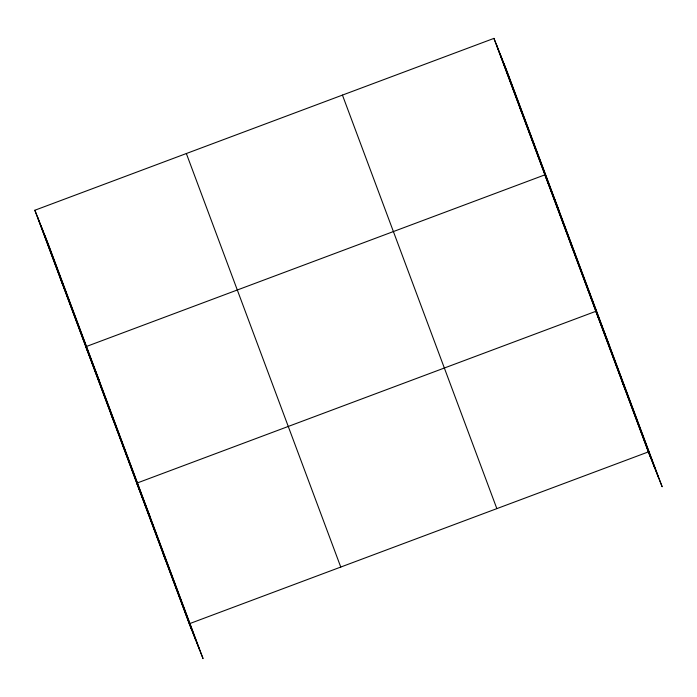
<?xml version="1.0" encoding="UTF-8"?>
<svg xmlns="http://www.w3.org/2000/svg" width="697" height="697" viewBox="0 0 697 697"><rect width="100%" height="100%" fill="white"/><g stroke="black" fill="none" stroke-linecap="round" stroke-linejoin="round"><path stroke-width="1.05" d="M34.85 210.25L48.651 245.091L203.054 658.621L189.262 623.771L34.85 210.25L493.946 38.379L507.738 73.229L662.15 486.75L648.349 451.909L493.946 38.379M189.262 623.771L648.349 451.909M519.422 106.606L522.001 113.141M558.698 209.692L544.897 174.842L85.801 346.714L99.601 381.555M570.373 243.07L572.96 249.604M609.648 346.156L595.857 311.306L136.76 483.169L150.561 518.019M622.099 381.607L624.686 388.133M60.325 278.478L62.913 285.003M111.285 414.942L113.864 421.467M163.011 553.47L165.59 559.996M504.044 63.88L658.447 477.41M500.228 54.253L654.64 467.774M496.525 44.904L650.937 458.434M342.445 95.097L496.848 508.618M186.352 153.532L340.763 567.053M44.948 235.752L199.359 649.273M41.132 226.116L195.543 639.646M37.438 216.776L191.841 630.297"/></g></svg>
